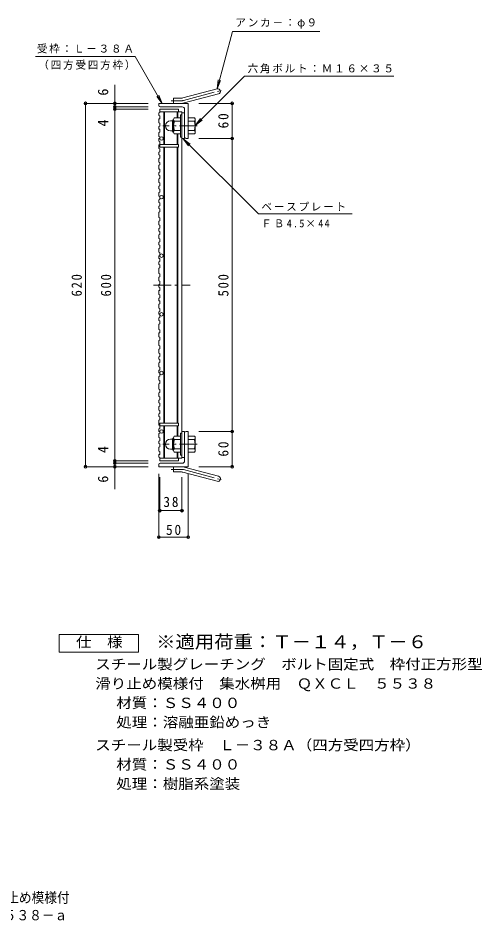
# Model space of a CAD drawing. Units: millimetres at full size, sheet at 1:6. Extents: x -959 to 940, y -829 to 816.
# Drawn here: x 150 to 940, y -829 to 715 of the extents above; entities that cross this region are included whole.
import ezdxf
from ezdxf.enums import TextEntityAlignment as Align

# ---------------------------------------------------------------- set-up
doc = ezdxf.new("R2010")
doc.units = ezdxf.units.MM
doc.header["$LTSCALE"] = 6
doc.header["$PDMODE"] = 32
doc.header["$PDSIZE"] = 4.8
doc.linetypes.add('CHAIN1', pattern=[8, 5, -1, 1, -1])
doc.linetypes.add('CHAIN2', pattern=[12, 9, -1, 1, -1])
for name, color, linetype, lineweight in [('E-1', 2, 'Continuous', 9), ('E-2', 3, 'Continuous', 9), ('E-4', 7, 'Continuous', 9), ('E-5', 7, 'Continuous', 9), ('E-C', 7, 'Continuous', 9), ('F-4_F-4ﾚｲﾔ', 2, 'Continuous', 9)]:
    doc.layers.add(name, color=color, linetype=linetype, lineweight=lineweight)
doc.layers.add('F-5_F-5ﾚｲﾔ', color=2, linetype='Continuous')
doc.styles.add('ＭＳ ゴシック', font='')
doc.styles.get('ＭＳ ゴシック').set_extended_font_data('MS Gothic')

msp = doc.modelspace()

# ---------------------------------------------------------------- linework, layer by layer
at = {"layer": 'E-1'}
for p, q in [((430.7, 578.69), (488.891, 594.282)), ((414.556, 569.383), (414.556, 578.384)), ((428.371, 578.384), (414.556, 578.384)), ((433.029, 569.997), (491.22, 585.589)), ((389.556, 565.883), (389.556, 569.383)), ((439.556, 569.383), (389.556, 569.383)), ((429.556, 563.383), (392.056, 563.383)), ((433.556, 559.383), (433.556, 511.883)), ((439.556, 569.383), (439.556, 509.383)), ((414.556, 541.883), (414.756, 541.883)), ((414.756, 541.634), (414.756, 520.133)), ((426.756, 544.383), (415.794, 544.383)), ((426.756, 549.883), (426.756, 511.884)), ((429.056, 549.883), (426.756, 549.883)), ((439.556, 544.383), (450.517, 544.383)), ((451.756, 541.883), (451.556, 541.883)), ((451.556, 541.634), (451.556, 520.133)), ((394.756, 530.893), (394.756, 530.884)), ((409.246, 539.384), (412.756, 539.384)), ((412.756, 521.683), (412.756, 540.084)), ((426.756, 538.884), (415.794, 538.884)), ((439.556, 538.884), (450.517, 538.884)), ((409.256, 522.383), (412.756, 522.383)), ((414.556, 519.884), (414.756, 519.884)), ((426.756, 522.884), (415.794, 522.884)), ((426.756, 517.383), (415.794, 517.383)), ((429.056, 511.884), (426.756, 511.884)), ((439.556, 522.884), (450.517, 522.884)), ((439.556, 517.383), (450.517, 517.383)), ((451.756, 519.884), (451.556, 519.884)), ((436.056, 509.383), (439.556, 509.383)), ((426.756, 1.384), (415.794, 1.384)), ((426.756, -31.116), (426.756, 6.884)), ((429.056, 6.884), (426.756, 6.884)), ((433.556, -40.616), (433.556, 6.884)), ((436.056, 9.384), (439.556, 9.384)), ((439.556, -50.616), (439.556, 9.384)), ((439.556, 1.384), (450.517, 1.384)), ((394.756, -12.126), (394.756, -12.116)), ((409.256, -3.616), (412.756, -3.616)), ((412.756, -2.916), (412.756, -21.316)), ((414.556, -1.116), (414.756, -1.116)), ((414.756, -22.866), (414.756, -1.366)), ((426.756, -4.116), (415.794, -4.116)), ((439.556, -4.116), (450.517, -4.116)), ((451.756, -1.116), (451.556, -1.116)), ((451.556, -22.866), (451.556, -1.366)), ((409.246, -20.616), (412.756, -20.616)), ((414.556, -23.116), (414.756, -23.116)), ((426.756, -20.116), (415.794, -20.116)), ((426.756, -25.616), (415.794, -25.616)), ((439.556, -20.116), (450.517, -20.116)), ((439.556, -25.616), (450.517, -25.616)), ((451.756, -23.116), (451.556, -23.116)), ((429.556, -44.616), (392.056, -44.616)), ((429.056, -31.116), (426.756, -31.116)), ((389.556, -47.116), (389.556, -50.616)), ((439.556, -50.616), (389.556, -50.616)), ((414.556, -50.616), (414.556, -59.616)), ((428.371, -59.616), (414.556, -59.616)), ((430.7, -59.922), (488.891, -75.514)), ((433.029, -51.229), (491.22, -66.821))]:
    msp.add_line(p, q, dxfattribs=at)
at = {"layer": 'E-1', "linetype": 'CHAIN2'}
for p, q in [((431.865, 574.343), (497.031, 591.805)), ((428.371, 573.884), (410.751, 573.884)), ((428.371, -55.116), (410.751, -55.116)), ((431.865, -55.576), (497.031, -73.037))]:
    msp.add_line(p, q, dxfattribs=at)
at = {"layer": 'E-1', "linetype": 'CHAIN1'}
for p, q in [((455.062, 530.884), (396.454, 530.884)), ((455.062, -12.116), (396.454, -12.116))]:
    msp.add_line(p, q, dxfattribs=at)
at = {"layer": 'E-1'}
for centre, radius, start, end in [((490.056, 589.936), 4.5, 285.00014, 104.99991), ((428.371, 587.383), 9, 270, 285.00002), ((392.056, 565.883), 2.5, 180, 270), ((428.371, 587.383), 18, 270, 285), ((429.556, 559.383), 4, 0, 90), ((414.556, 540.084), 1.8, 90, 180), ((418.916, 541.634), 4.16, 138.61835, 221.37988), ((447.396, 541.634), 4.16, 318.62012, 41.38165), ((409.246, 530.893), 8.49, 90, 180), ((409.256, 530.884), 8.5, 180, 270), ((438.756, 530.884), 24, 160.52881, 199.47119), ((427.556, 530.884), 24, 340.52881, 19.47119), ((414.556, 521.683), 1.8, 180, 270), ((418.916, 520.133), 4.16, 138.62012, 221.38165), ((436.056, 511.883), 2.5, 180, 270), ((447.396, 520.133), 4.16, 318.61835, 41.37988), ((418.916, -1.366), 4.16, 138.61835, 221.37988), ((436.056, 6.884), 2.5, 90, 180), ((447.396, -1.366), 4.16, 318.62012, 41.38165), ((409.256, -12.116), 8.5, 90, 180), ((409.246, -12.126), 8.49, 180, 270), ((414.556, -2.916), 1.8, 90, 180), ((438.756, -12.116), 24, 160.52881, 199.47119), ((427.556, -12.116), 24, 340.52881, 19.47119), ((414.556, -21.316), 1.8, 180, 270), ((418.916, -22.866), 4.16, 138.62012, 221.38165), ((447.396, -22.866), 4.16, 318.61835, 41.37988), ((392.056, -47.116), 2.5, 90, 180), ((429.556, -40.616), 4, 270, 0), ((428.371, -68.616), 18, 75, 90), ((428.371, -68.616), 9, 74.99998, 90), ((490.056, -71.168), 4.5, 255.00009, 74.99986)]:
    msp.add_arc(centre, radius, start, end, dxfattribs=at)
at = {"layer": 'E-1', "linetype": 'CHAIN2'}
for centre, start, end in [((428.371, 587.383), 270, 284.99995), ((428.371, -68.616), 75.00005, 90)]:
    msp.add_arc(centre, 13.5, start, end, dxfattribs=at)
at = {"layer": 'E-2'}
for p, q in [((391.055, 559.383), (391.055, 553.74)), ((391.056, 559.383), (423.056, 559.383)), ((423.056, 559.383), (423.056, 554.883)), ((389.555, 553.229), (391.055, 553.74)), ((389.555, 542.686), (391.055, 543.197)), ((391.056, 554.883), (429.056, 554.883)), ((398.056, 554.883), (398.056, 499.384)), ((399.056, 554.883), (399.056, 499.384)), ((421.056, 554.883), (421.056, 544.383)), ((422.056, 554.883), (422.056, 544.383)), ((429.056, 554.883), (429.056, -36.116)), ((433.556, 553.383), (429.056, 553.383)), ((433.556, 509.383), (433.556, 553.383)), ((389.555, 530.003), (391.055, 530.514)), ((391.055, 535.627), (391.055, 530.514)), ((389.555, 519.459), (391.055, 519.971)), ((389.555, 509.276), (391.055, 509.787)), ((391.055, 512.401), (391.055, 509.787)), ((421.056, 517.383), (421.056, 499.384)), ((422.056, 517.383), (422.056, 499.384)), ((389.555, 498.733), (391.055, 499.244)), ((391.055, 504.358), (391.055, 494.883)), ((391.055, 494.883), (423.056, 494.883)), ((398.056, 494.883), (398.056, 23.884)), ((399.056, 494.883), (399.056, 23.884)), ((421.056, 494.883), (421.056, 23.884)), ((422.056, 494.883), (422.056, 23.884)), ((433.556, 509.383), (429.056, 509.383)), ((389.555, 486.05), (391.055, 486.561)), ((391.055, 491.674), (391.055, 486.561)), ((391.055, 481.131), (391.055, 476.018)), ((389.555, 475.507), (391.055, 476.018)), ((389.555, 463.872), (391.055, 464.384)), ((391.055, 464.384), (391.055, 468.448)), ((389.555, 451.189), (391.055, 451.7)), ((391.055, 456.814), (391.055, 451.7)), ((389.555, 440.646), (391.055, 441.157)), ((391.055, 446.271), (391.055, 441.157)), ((391.055, 433.587), (391.055, 428.474)), ((389.555, 427.963), (391.055, 428.474)), ((389.555, 417.42), (391.055, 417.931)), ((389.555, 404.736), (391.055, 405.248)), ((391.055, 410.361), (391.055, 405.248)), ((389.555, 394.193), (391.055, 394.705)), ((389.555, 394.193), (389.555, 389.687)), ((391.055, 389.176), (389.555, 389.687)), ((389.555, 374.576), (389.555, 383.552)), ((389.555, 374.576), (391.055, 374.065)), ((391.055, 368.952), (391.055, 374.065)), ((389.555, 361.893), (391.055, 361.382)), ((389.555, 355.757), (391.055, 356.269)), ((391.055, 361.382), (391.055, 356.269)), ((389.555, 345.214), (391.055, 345.725)), ((391.055, 350.839), (391.055, 345.725)), ((389.555, 332.531), (391.055, 333.042)), ((391.055, 338.155), (391.055, 333.042)), ((389.555, 321.988), (391.055, 322.499)), ((389.555, 309.304), (391.055, 309.816)), ((391.055, 314.929), (391.055, 309.816)), ((389.555, 298.761), (391.055, 299.273)), ((389.555, 298.761), (389.555, 294.256)), ((391.055, 293.744), (389.555, 294.256)), ((389.555, 279.144), (389.555, 288.12)), ((389.555, 279.144), (391.055, 278.633)), ((391.055, 273.52), (391.055, 278.633)), ((389.555, 266.461), (391.055, 265.95)), ((391.055, 265.95), (391.055, 260.837)), ((389.555, 260.325), (391.055, 260.837)), ((389.555, 249.782), (391.055, 250.293)), ((391.055, 255.407), (391.055, 250.293)), ((389.555, 237.099), (391.055, 237.61)), ((391.055, 242.723), (391.055, 237.61)), ((389.555, 226.556), (391.055, 227.067)), ((391.055, 219.497), (391.055, 214.384)), ((389.555, 213.872), (391.055, 214.384)), ((389.555, 203.329), (391.055, 203.841)), ((389.555, 203.329), (389.555, 198.824)), ((391.055, 198.312), (389.555, 198.824)), ((389.555, 183.712), (389.555, 192.688)), ((389.555, 183.712), (391.055, 183.201)), ((391.055, 178.088), (391.055, 183.201)), ((389.555, 155.918), (389.555, 164.893)), ((389.555, 155.918), (391.055, 155.407)), ((391.055, 150.293), (391.055, 155.407)), ((389.555, 143.235), (391.055, 142.723)), ((391.055, 137.61), (391.055, 142.723)), ((389.555, 132.692), (391.055, 132.18)), ((391.055, 127.067), (391.055, 132.18)), ((389.555, 120.008), (391.055, 119.497)), ((389.555, 109.465), (391.055, 108.954)), ((391.055, 114.384), (391.055, 119.497)), ((391.055, 103.841), (391.055, 108.954)), ((389.555, 103.329), (391.055, 103.841)), ((389.555, 96.782), (389.555, 103.329)), ((389.555, 81.671), (389.555, 90.646)), ((389.555, 81.671), (391.055, 81.159)), ((391.055, 76.046), (391.055, 81.159)), ((389.555, 68.988), (391.055, 68.476)), ((391.055, 63.363), (391.055, 68.476)), ((389.555, 58.444), (391.055, 57.933)), ((391.055, 52.82), (391.055, 57.933)), ((389.555, 45.761), (391.055, 45.25)), ((389.555, 35.218), (391.055, 34.707)), ((391.055, 40.137), (391.055, 45.25)), ((391.055, 29.593), (391.055, 34.707)), ((389.555, 29.082), (391.055, 29.593)), ((389.555, 20.035), (389.555, 29.082)), ((389.555, 20.035), (391.055, 19.523)), ((391.055, 23.884), (423.056, 23.884)), ((391.055, 14.41), (391.055, 23.884)), ((398.056, -36.116), (398.056, 19.384)), ((399.056, -36.116), (399.056, 19.384)), ((421.056, 1.384), (421.056, 19.384)), ((422.056, 1.384), (422.056, 19.384)), ((389.555, 9.492), (391.055, 8.98)), ((391.055, 6.367), (391.055, 8.98)), ((433.556, 9.384), (429.056, 9.384)), ((433.556, 9.384), (433.556, -34.616)), ((389.555, -0.692), (391.055, -1.203)), ((389.555, -11.235), (391.055, -11.746)), ((391.055, -16.859), (391.055, -11.746)), ((389.555, -23.918), (391.055, -24.429)), ((421.056, -36.116), (421.056, -25.616)), ((422.056, -36.116), (422.056, -25.616)), ((389.555, -34.461), (391.055, -34.973)), ((391.055, -40.616), (391.055, -34.973)), ((391.056, -36.116), (429.056, -36.116)), ((391.056, -40.616), (423.056, -40.616)), ((423.056, -40.616), (423.056, -36.116)), ((433.556, -34.616), (429.056, -34.616))]:
    msp.add_line(p, q, dxfattribs=at)
at = {"layer": 'E-2', "linetype": 'CHAIN1'}
msp.add_line((380.636, 259.384), (443.177, 259.384), dxfattribs=at)
at = {"layer": 'E-2'}
for points in [[(389.555, 553.229), (389.555, 548.821), (391.055, 548.31), (391.055, 543.197)], [(389.555, 542.686), (389.555, 536.138), (391.055, 535.627)], [(389.555, 530.003), (389.555, 525.595), (391.055, 525.084), (391.055, 519.971)], [(389.555, 519.459), (389.555, 512.912), (391.055, 512.401)], [(389.555, 509.276), (389.555, 504.869), (391.055, 504.358)], [(389.555, 498.733), (389.555, 492.186), (391.055, 491.674)], [(391.056, 499.384), (423.056, 499.384), (423.056, 494.883)], [(389.555, 486.05), (389.555, 481.642), (391.055, 481.131)], [(389.555, 475.507), (389.555, 468.959), (391.055, 468.448)], [(389.555, 463.872), (389.555, 457.325), (391.055, 456.814)], [(389.555, 451.189), (389.555, 446.782), (391.055, 446.271)], [(389.555, 440.646), (389.555, 434.099), (391.055, 433.587)], [(389.555, 427.963), (389.555, 423.555), (391.055, 423.044), (391.055, 417.931)], [(389.555, 417.42), (389.555, 410.872), (391.055, 410.361)], [(389.555, 404.736), (389.555, 400.329), (391.055, 399.818), (391.055, 394.705)], [(391.055, 389.176), (391.055, 384.063), (389.555, 383.552)], [(389.555, 361.893), (389.555, 368.44), (391.055, 368.952)], [(389.555, 355.757), (389.555, 351.35), (391.055, 350.839)], [(389.555, 345.214), (389.555, 338.667), (391.055, 338.155)], [(389.555, 332.531), (389.555, 328.123), (391.055, 327.612), (391.055, 322.499)], [(389.555, 321.988), (389.555, 315.44), (391.055, 314.929)], [(389.555, 309.304), (389.555, 304.897), (391.055, 304.386), (391.055, 299.273)], [(391.055, 293.744), (391.055, 288.631), (389.555, 288.12)], [(389.555, 266.461), (389.555, 273.008), (391.055, 273.52)], [(389.555, 260.325), (389.555, 255.918), (391.055, 255.407)], [(389.555, 249.782), (389.555, 243.235), (391.055, 242.723)], [(389.555, 237.099), (389.555, 232.691), (391.055, 232.18), (391.055, 227.067)], [(389.555, 226.556), (389.555, 220.008), (391.055, 219.497)], [(389.555, 213.872), (389.555, 209.465), (391.055, 208.954), (391.055, 203.841)], [(391.055, 198.312), (391.055, 193.199), (389.555, 192.688)], [(389.555, 171.029), (389.555, 177.576), (391.055, 178.088)], [(389.555, 171.029), (391.055, 170.518), (391.055, 165.405), (389.555, 164.893)], [(389.555, 143.235), (389.555, 149.782), (391.055, 150.293)], [(389.555, 132.692), (389.555, 137.099), (391.055, 137.61)], [(389.555, 120.008), (389.555, 126.556), (391.055, 127.067)], [(389.555, 109.465), (389.555, 113.873), (391.055, 114.384)], [(389.555, 96.782), (391.055, 96.271), (391.055, 91.157), (389.555, 90.646)], [(389.555, 68.988), (389.555, 75.535), (391.055, 76.046)], [(389.555, 58.444), (389.555, 62.852), (391.055, 63.363)], [(389.555, 45.761), (389.555, 52.308), (391.055, 52.82)], [(389.555, 35.218), (389.555, 39.625), (391.055, 40.137)], [(391.056, 19.384), (423.056, 19.384), (423.056, 23.884)], [(389.555, 9.492), (389.555, 13.899), (391.055, 14.41)], [(389.555, -0.692), (389.555, 5.856), (391.055, 6.367)], [(389.555, -11.235), (389.555, -6.827), (391.055, -6.316), (391.055, -1.203)], [(389.555, -23.918), (389.555, -17.371), (391.055, -16.859)], [(389.555, -34.461), (389.555, -30.054), (391.055, -29.542), (391.055, -24.429)]]:
    msp.add_lwpolyline(points, dxfattribs=at)
for centre in [(394.056, 509.384), (394.056, 409.384), (394.056, 309.384), (394.056, 209.384), (394.056, 109.384), (394.056, 9.383)]:
    msp.add_circle(centre, 3, dxfattribs=at)
at = {"layer": 'E-4'}
for p, q in [((389.556, -172.732), (389.556, -62.616)), ((439.556, -172.732), (439.556, -62.616)), ((389.556, -170.932), (439.556, -170.932))]:
    msp.add_line(p, q, dxfattribs=at)
for p in [(389.556, -170.932), (439.556, -170.932)]:
    msp.add_point(p, dxfattribs=at)
at = {"layer": 'E-5'}
for p, q in [((488.921, 594.393), (515.095, 692.077)), ((664.095, 692.077), (515.095, 692.077)), ((179.261, 649.568), (349.261, 649.568)), ((395.556, 569.384), (349.261, 649.568)), ((451.556, 531.378), (535.853, 615.675)), ((488.921, 594.393), (490.878, 609.265)), ((488.921, 594.393), (494.661, 608.251)), ((535.853, 615.675), (789.853, 615.675)), ((395.556, 569.384), (386.424, 581.284)), ((395.556, 569.384), (389.815, 583.242)), ((451.556, 531.378), (460.687, 543.278)), ((451.556, 531.378), (463.456, 540.51)), ((431.306, 508.883), (440.437, 496.983)), ((431.306, 508.883), (443.206, 499.752))]:
    msp.add_line(p, q, dxfattribs=at)
msp.add_lwpolyline([(431.306, 508.883), (559.502, 380.686), (719.002, 380.686)], dxfattribs=at)
at = {"layer": 'E-C'}
for p, q in [((314.556, 600.743), (314.556, 563.384)), ((262.756, 569.384), (371.556, 569.384)), ((264.556, 569.384), (264.556, -50.616)), ((312.756, 563.384), (371.556, 563.384)), ((312.756, 559.383), (371.556, 559.383)), ((314.556, 563.384), (314.556, 559.383)), ((314.556, 559.383), (314.556, -40.616)), ((516.356, 569.384), (457.556, 569.384)), ((514.556, 509.384), (514.556, 569.384)), ((516.356, 509.384), (457.556, 509.384)), ((514.556, 9.384), (514.556, 509.384)), ((516.356, 9.384), (457.556, 9.384)), ((514.556, -50.616), (514.556, 9.384)), ((312.756, -40.616), (371.556, -40.616)), ((312.756, -44.616), (371.556, -44.616)), ((314.556, -40.616), (314.556, -44.616)), ((314.556, -44.616), (314.556, -88.78)), ((262.756, -50.616), (371.556, -50.616)), ((516.356, -50.616), (457.556, -50.616)), ((391.056, -127.416), (391.056, -68.616)), ((429.056, -127.416), (429.056, -68.616)), ((391.056, -125.616), (429.056, -125.616))]:
    msp.add_line(p, q, dxfattribs=at)
for p in [(264.556, 569.384), (314.556, 569.384), (514.556, 569.384), (314.556, 563.384), (314.556, 559.383), (514.556, 509.384), (514.556, 9.384), (314.556, -40.616), (314.556, -44.616), (264.556, -50.616), (314.556, -50.616), (514.556, -50.616), (391.056, -125.616), (429.056, -125.616)]:
    msp.add_point(p, dxfattribs=at)
at = {"layer": 'F-4_F-4ﾚｲﾔ'}
msp.add_lwpolyline([(220.023, -366.903), (220.023, -336.903), (355.023, -336.903), (355.023, -366.903)], close=True, dxfattribs=at)

# ---------------------------------------------------------------- texts
at = {"layer": 'E-4', "color": 2, "insert": (401.806, -167.332), "char_height": 17.6, "attachment_point": 7, "style": 'ＭＳ ゴシック'}
msp.add_mtext('\\T1.27;\\W0.95;50', dxfattribs=at)
at = {"layer": 'E-5', "char_height": 13.2, "attachment_point": 7, "style": 'ＭＳ ゴシック'}
for s, insert in [('\\T1.17;アンカ－：φ９', (520.095, 697.077)), ('\\T1.17;受枠：Ｌ－３８Ａ', (181.761, 654.568)), ('\\T1.17;（四方受四方枠）', (184.261, 626.568)), ('\\T1.17;六角ボルト：Ｍ１６×３５', (540.853, 620.675)), ('\\T1.17;ベースプレート', (564.502, 385.686)), ('\\T1.26;\\W0.95;ＦＢ4.5×44', (564.502, 357.686))]:
    msp.add_mtext(s, dxfattribs=dict(at, insert=insert))
at = {"layer": 'E-C', "color": 2, "style": 'ＭＳ ゴシック'}
for s, p in [('6', (308.556, 582.554)), ('4', (308.556, 529.883)), ('4', (308.556, -27.392)), ('6', (308.556, -77.847))]:
    msp.add_text(s, height=17.6, rotation=90, dxfattribs=at).set_placement(p, align=Align.BOTTOM_LEFT)
at = {"layer": 'E-C', "color": 2, "char_height": 17.6, "attachment_point": 7, "rotation": 90, "style": 'ＭＳ ゴシック'}
for s, insert in [('\\T1.27;\\W0.95;60', (508.556, 526.634)), ('\\T1.27;\\W0.9;620', (258.556, 239.884)), ('\\T1.27;\\W0.9;600', (308.556, 239.884)), ('\\T1.27;\\W0.9;500', (508.556, 239.884)), ('\\T1.27;\\W0.95;60', (508.556, -33.366))]:
    msp.add_mtext(s, dxfattribs=dict(at, insert=insert))
at = {"layer": 'E-C', "color": 2, "insert": (397.306, -119.616), "char_height": 17.6, "attachment_point": 7, "style": 'ＭＳ ゴシック'}
msp.add_mtext('\\T1.27;\\W0.95;38', dxfattribs=at)
at = {"layer": 'F-4_F-4ﾚｲﾔ', "style": 'ＭＳ ゴシック', "width": 1.1}
for s, p in [('仕\u3000様', (248.523, -363.903)), ('スチール製グレーチング\u3000ボルト固定式\u3000枠付正方形型', (281.277, -401.654)), ('滑り止め模様付\u3000集水桝用\u3000ＱＸＣＬ\u3000５５３８', (281.277, -434.655)), ('材質：ＳＳ４００', (317.104, -467.655)), ('処理：溶融亜鉛めっき', (317.104, -500.655)), ('スチール製受枠\u3000Ｌ－３８Ａ（四方受四方枠）', (281.277, -539.655)), ('材質：ＳＳ４００', (317.104, -572.655)), ('処理：樹脂系塗装', (317.104, -605.655))]:
    msp.add_text(s, height=17.6, dxfattribs=at).set_placement(p, align=Align.BOTTOM_LEFT)
at = {"layer": 'F-5_F-5ﾚｲﾔ', "color": 3, "style": 'ＭＳ ゴシック', "width": 1.1}
msp.add_text('※適用荷重：Ｔ－１４，Ｔ－６', height=21.99, dxfattribs=at).set_placement((385.023, -366.903), align=Align.BOTTOM_LEFT)
at = {"layer": 'F-5_F-5ﾚｲﾔ', "style": 'ＭＳ ゴシック', "width": 0.9}
for s, p in [('スチール製グレーチング\u3000ボルト固定式\u3000枠付正方形型\u3000細目滑り止め模様付', (-518.58, -799.865)), ('集水桝用\u3000クッションなし\u3000ＱＸＣＬ\u3000５５３８－ａ', (-285.098, -829.865))]:
    msp.add_text(s, height=17.6, dxfattribs=at).set_placement(p, align=Align.BOTTOM_LEFT)

doc.saveas('drawing.dxf')
